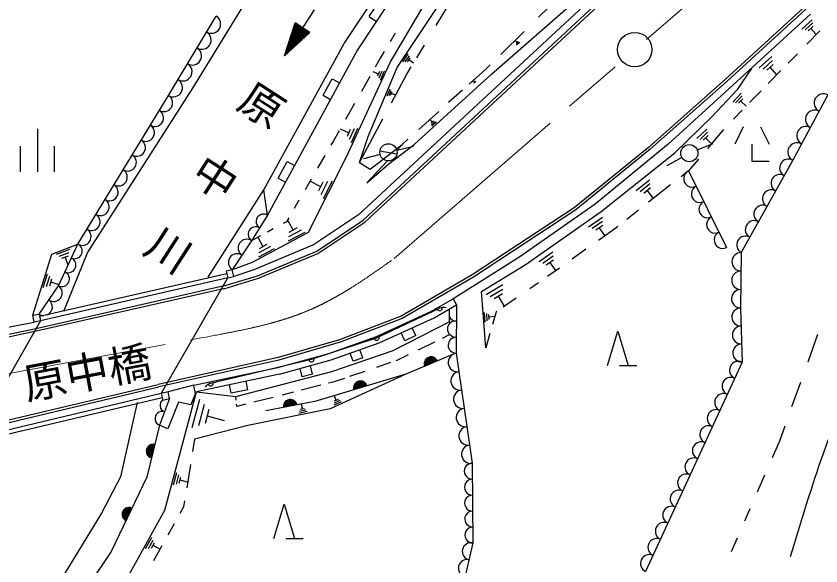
# Model space of a CAD drawing. Units: millimetres, scale not verified. Extents: x 40000 to 680000, y 20000 to 380000.
# Drawn here: x 234833 to 281606, y 244439 to 276359 of the extents above; entities that cross this region are included whole.
import ezdxf
from ezdxf.enums import TextEntityAlignment as Align

# ---------------------------------------------------------------- set-up
doc = ezdxf.new("R2010")
doc.units = ezdxf.units.MM
doc.header["$LTSCALE"] = 1000
doc.linetypes.add('CHAIN', pattern=[18.5, 12, -1.5, 3.5, -1.5])
for name, color, linetype, lineweight in [('M-BGD', 7, 'Continuous', 25), ('M-BMK', 2, 'CHAIN', 13), ('M-BMK-SRVR', 3, 'Continuous', 25), ('M-STR-HTXT', 7, 'Continuous', 13)]:
    doc.layers.add(name, color=color, linetype=linetype, lineweight=lineweight)
doc.layers.add('M-STR-STR1', color=1, linetype='Continuous')
doc.styles.add('@ＭＳ ゴシック', font='')
doc.styles.add('ＭＳ ゴシック', font='')
doc.styles.get('@ＭＳ ゴシック').set_extended_font_data('@MS Gothic')
doc.styles.get('ＭＳ ゴシック').set_extended_font_data('MS Gothic')

msp = doc.modelspace()

# ---------------------------------------------------------------- linework, layer by layer
at = {"layer": 'M-BGD'}
for p, q in [((281151, 289311), (254731, 264813)), ((255008, 264514), (281450, 289032)), ((255101, 264396), (281551, 288921)), ((253894, 274770), (259487, 283161)), ((260131, 282663), (254683, 274403)), ((256574, 273669), (261338, 281769)), ((256985, 273383), (262152, 281135)), ((245111, 272179), (248932, 278420)), ((262453, 272985), (268664, 278425)), ((259254, 275820), (260380, 277682)), ((265195, 276291), (266678, 277748)), ((255355, 276330), (255900, 277156)), ((252154, 276716), (250425, 274061)), ((280620, 276864), (276061, 272697)), ((280722, 276754), (276161, 272586)), ((280998, 276465), (276490, 272351)), ((243689, 271747), (246461, 276358)), ((250425, 274061), (251046, 275963)), ((251913, 275398), (251046, 275963)), ((255355, 276330), (255772, 276055)), ((280501, 275603), (281090, 276144)), ((280685, 275558), (281127, 275964)), ((251581, 275099), (250907, 275538)), ((251619, 275134), (250923, 275587)), ((251658, 275168), (250939, 275636)), ((251696, 275203), (250955, 275685)), ((251735, 275237), (250971, 275734)), ((251773, 275272), (250987, 275784)), ((251812, 275306), (251003, 275833)), ((251850, 275341), (251019, 275882)), ((251889, 275376), (251035, 275931)), ((281548, 275499), (280784, 274722)), ((280869, 275503), (281163, 275774)), ((281336, 275284), (281016, 275639)), ((250425, 274061), (251913, 275398)), ((251195, 274753), (250746, 275045)), ((251234, 274788), (250762, 275095)), ((251273, 274822), (250779, 275144)), ((251311, 274857), (250795, 275193)), ((251350, 274891), (250811, 275242)), ((251388, 274926), (250827, 275292)), ((251427, 274961), (250843, 275341)), ((251465, 274995), (250859, 275390)), ((251504, 275030), (250875, 275439)), ((251542, 275064), (250891, 275488)), ((256872, 275372), (256570, 274870)), ((263003, 274136), (264354, 275464)), ((249234, 266266), (253894, 274770)), ((250849, 274442), (250602, 274603)), ((250887, 274476), (250618, 274652)), ((250926, 274511), (250634, 274701)), ((250964, 274545), (250650, 274750)), ((251003, 274580), (250666, 274799)), ((251041, 274615), (250682, 274849)), ((251080, 274649), (250698, 274898)), ((251118, 274684), (250714, 274947)), ((251157, 274718), (250730, 274996)), ((258117, 273939), (258566, 274681)), ((263838, 274951), (263947, 274829)), ((263996, 274870), (263899, 274787)), ((264055, 274859), (263907, 274724)), ((264112, 274839), (263916, 274662)), ((254683, 274403), (249451, 264794)), ((250464, 274096), (250441, 274110)), ((250502, 274130), (250457, 274160)), ((250541, 274165), (250473, 274209)), ((250579, 274200), (250490, 274258)), ((250618, 274234), (250506, 274307)), ((250656, 274269), (250522, 274357)), ((250695, 274303), (250538, 274406)), ((250733, 274338), (250554, 274455)), ((250772, 274373), (250570, 274504)), ((250810, 274407), (250586, 274553)), ((256224, 274295), (256001, 273925)), ((257318, 273707), (257628, 274167)), ((280239, 274168), (279710, 273629)), ((254129, 268410), (256574, 273669)), ((256001, 273925), (255704, 273401)), ((257450, 273702), (257689, 274054)), ((257581, 273698), (257737, 273934)), ((257935, 273632), (257664, 273815)), ((278025, 273349), (278748, 274007)), ((278247, 273287), (278798, 273784)), ((255291, 269361), (256985, 273383)), ((256231, 273167), (255987, 272623)), ((257544, 272990), (257794, 273404)), ((262130, 273279), (261172, 272416)), ((262130, 273279), (262393, 273537)), ((276767, 272097), (277593, 273316)), ((278469, 273225), (278836, 273553)), ((279286, 273198), (278542, 272441)), ((279050, 272954), (278654, 273394)), ((252674, 271759), (253197, 272720)), ((253197, 272720), (253636, 272481)), ((255390, 272847), (254897, 271980)), ((255566, 273149), (255896, 273006)), ((255951, 273138), (255829, 272866)), ((256096, 273152), (255909, 272749)), ((256648, 271319), (257544, 272990)), ((257970, 268897), (262453, 272985)), ((276061, 272697), (271593, 268739)), ((261398, 272619), (261458, 272557)), ((261483, 272583), (261432, 272531)), ((261522, 272576), (261437, 272500)), ((261550, 272560), (261441, 272469)), ((276161, 272586), (271690, 268624)), ((276490, 272351), (274909, 270915)), ((238975, 262614), (245111, 272179)), ((252674, 271759), (253113, 271520)), ((256400, 271732), (256566, 272128)), ((256506, 271753), (256632, 272044)), ((256600, 271765), (256687, 271963)), ((256884, 271763), (256649, 271868)), ((260774, 272057), (259972, 271335)), ((275251, 270490), (276767, 272097)), ((276483, 271358), (276978, 271886)), ((278125, 272016), (277590, 271472)), ((282011, 271788), (279968, 267997)), ((238420, 263122), (243689, 271747)), ((254501, 271282), (253981, 270365)), ((276650, 271327), (277020, 271726)), ((276817, 271296), (277059, 271556)), ((277255, 271133), (276943, 271425)), ((277590, 271472), (277458, 271336)), ((259404, 270824), (258242, 269777)), ((274909, 270915), (272725, 268923)), ((277038, 270903), (276520, 270368)), ((254797, 267867), (256153, 270395)), ((258879, 270353), (259032, 270192)), ((273109, 268411), (275251, 270490)), ((259094, 270252), (258960, 270134)), ((259183, 270235), (258975, 270050)), ((259260, 270211), (258990, 269966)), ((277095, 269931), (276595, 268931)), ((278095, 269931), (278595, 268931)), ((236072, 269810), (236072, 267310)), ((253602, 269697), (253271, 269114)), ((253671, 269810), (254166, 269575)), ((254256, 269782), (254067, 269370)), ((254475, 269812), (254187, 269195)), ((254683, 269835), (254305, 269010)), ((274400, 269245), (274971, 269799)), ((274584, 269200), (275009, 269619)), ((274758, 269147), (275044, 269429)), ((275947, 269777), (275016, 268678)), ((253271, 269114), (253129, 268870)), ((254797, 267867), (255291, 269361)), ((257606, 269205), (257279, 268911)), ((274420, 268589), (275347, 268963)), ((275239, 268945), (274907, 269292)), ((235072, 268810), (235072, 267310)), ((237072, 267310), (237072, 268810)), ((255412, 267468), (257279, 268911)), ((255981, 268541), (256964, 268357)), ((256489, 267775), (257970, 268897)), ((257279, 268911), (256942, 268545)), ((256958, 268571), (257927, 268815)), ((271593, 268739), (267271, 265230)), ((271690, 268624), (267359, 265109)), ((272725, 268923), (268496, 265437)), ((277595, 268931), (277595, 267931)), ((254129, 268410), (251804, 263794)), ((252778, 268262), (252351, 267525)), ((255989, 268322), (255022, 268069)), ((268835, 265009), (273109, 268411)), ((273520, 268157), (272649, 267666)), ((274494, 268062), (273909, 267372)), ((250058, 266955), (250582, 267916)), ((250582, 267916), (251021, 267676)), ((254797, 267867), (255412, 267468)), ((256389, 267944), (255217, 266671)), ((255217, 266671), (256489, 267775)), ((279968, 267997), (276974, 262630)), ((277595, 267931), (278595, 267931)), ((273909, 267372), (273479, 267034)), ((273909, 267372), (276122, 262919)), ((250058, 266955), (250498, 266716)), ((251985, 266893), (251631, 266280)), ((251915, 266781), (252529, 266473)), ((252657, 266724), (252399, 266212)), ((252927, 266755), (252539, 265983)), ((253196, 266776), (252679, 265753)), ((270868, 266242), (271645, 266860)), ((271099, 266168), (271673, 266631)), ((246002, 261195), (249234, 266266)), ((249451, 264794), (249234, 266266)), ((271317, 266087), (271702, 266402)), ((271880, 265778), (271510, 266244)), ((272873, 266557), (271594, 265552)), ((251274, 265664), (251000, 265189)), ((267271, 265230), (261346, 261335)), ((268496, 265437), (264109, 262376)), ((249451, 264794), (248523, 263319)), ((254731, 264813), (252119, 263085)), ((267359, 265109), (261424, 261207)), ((264415, 261912), (268835, 265009)), ((271012, 265094), (270323, 264553)), ((250557, 264424), (250346, 264310)), ((250690, 264654), (250557, 264424)), ((250606, 264513), (250926, 263934)), ((252305, 262711), (255008, 264514)), ((252376, 262578), (255101, 264396)), ((268102, 264124), (268909, 264685)), ((268321, 264042), (268918, 264460)), ((249777, 264000), (249438, 263816)), ((251392, 263928), (250660, 263546)), ((251163, 264063), (250676, 263798)), ((268528, 263953), (268925, 264224)), ((269631, 264009), (268674, 263334)), ((269064, 263608), (268726, 264089)), ((269805, 264146), (269631, 264009)), ((249034, 263596), (248523, 263319)), ((251804, 263794), (248543, 262052)), ((248885, 263522), (249180, 262978)), ((251612, 263796), (250642, 263285)), ((236902, 262533), (238420, 263122)), ((237302, 260692), (238420, 263122)), ((248523, 263319), (247395, 261637)), ((252119, 263085), (248646, 261622)), ((249618, 262978), (248938, 262606)), ((249406, 263099), (248953, 262848)), ((235808, 258989), (236902, 262533)), ((237175, 262535), (237954, 262837)), ((237337, 262423), (237917, 262640)), ((237488, 262303), (237870, 262446)), ((237602, 259236), (238975, 262614)), ((248863, 261277), (252305, 262711)), ((248913, 261136), (252376, 262578)), ((249827, 262847), (248914, 262367)), ((265223, 262108), (266032, 262679)), ((265440, 262017), (266049, 262442)), ((267943, 262818), (267143, 262254)), ((276974, 262630), (276939, 259411)), ((237862, 261908), (237685, 262379)), ((248543, 262052), (247395, 261637)), ((264109, 262376), (261693, 260853)), ((265647, 261927), (266056, 262207)), ((266193, 261581), (265857, 262071)), ((247395, 261637), (247039, 261544)), ((247039, 261544), (247140, 261157)), ((247496, 261250), (247395, 261637)), ((248646, 261622), (247496, 261250)), ((261872, 260373), (264415, 261912)), ((266404, 261732), (265707, 261241)), ((247077, 261399), (236196, 258915)), ((247140, 261157), (236246, 258670)), ((236407, 260603), (236658, 261401)), ((236601, 260658), (236793, 261253)), ((236792, 260704), (236917, 261098)), ((243273, 254445), (247140, 261157)), ((246856, 260678), (248863, 261277)), ((246899, 260534), (248913, 261136)), ((247140, 261157), (247496, 261250)), ((261346, 261335), (257203, 258947)), ((261424, 261207), (257268, 258811)), ((246856, 260678), (236069, 258225)), ((246890, 260532), (236101, 258079)), ((236166, 259061), (237302, 260692)), ((237331, 260756), (236860, 260905)), ((261693, 260853), (260225, 259938)), ((262151, 260200), (263112, 260773)), ((265193, 260878), (264693, 260534)), ((262124, 257093), (261872, 260373)), ((262393, 260083), (263114, 260508)), ((262625, 259959), (263105, 260245)), ((263215, 259523), (262866, 260107)), ((258944, 259204), (260225, 259938)), ((259128, 258848), (260424, 259591)), ((260225, 259938), (260424, 259591)), ((260424, 259591), (260408, 256781)), ((263896, 259985), (263142, 259466)), ((255783, 257752), (258944, 259204)), ((255784, 257689), (259444, 259398)), ((259998, 259347), (260001, 258606)), ((262103, 258581), (262058, 259159)), ((262741, 259190), (262525, 258454)), ((262773, 259212), (262741, 259190)), ((276939, 259411), (277025, 256273)), ((236246, 258670), (232378, 251866)), ((235808, 258989), (236166, 259061)), ((235888, 258597), (235808, 258989)), ((236246, 258670), (235888, 258597)), ((236166, 259061), (236246, 258670)), ((257203, 258947), (253625, 257564)), ((257268, 258811), (253674, 257421)), ((255934, 257381), (259128, 258848)), ((262219, 258661), (262188, 259094)), ((262326, 258743), (262309, 259031)), ((262663, 258914), (262322, 258886)), ((223210, 256202), (235888, 258597)), ((236069, 258225), (226782, 256248)), ((256741, 256947), (260001, 258606)), ((258059, 257807), (257850, 258261)), ((236101, 258079), (226813, 256101)), ((253015, 256775), (255783, 257752)), ((257420, 257513), (257211, 257968)), ((258059, 257807), (257420, 257513)), ((260003, 257847), (259589, 257646)), ((262371, 257930), (262124, 257093)), ((269205, 256071), (269805, 258071)), ((269805, 258071), (270405, 256071)), ((280857, 256283), (281433, 257884)), ((253625, 257564), (250061, 256529)), ((253674, 257421), (250098, 256384)), ((251994, 256436), (255784, 257689)), ((253135, 256393), (255934, 257381)), ((259157, 257436), (258197, 256970)), ((253185, 255732), (256741, 256947)), ((254421, 256317), (254254, 256788)), ((254981, 256514), (254814, 256986)), ((250061, 256529), (243094, 254979)), ((250098, 256384), (243127, 254832)), ((246138, 255047), (251994, 256436)), ((250038, 255953), (253015, 256775)), ((250132, 255563), (253135, 256393)), ((254981, 256514), (254421, 256317)), ((256962, 256369), (256901, 256348)), ((257613, 256686), (256962, 256369)), ((260165, 256685), (257490, 255571)), ((260408, 256781), (261338, 250397)), ((245159, 254939), (250038, 255953)), ((251466, 255413), (251333, 255895)), ((252067, 255579), (251934, 256061)), ((256588, 256242), (255774, 255963)), ((269905, 256071), (270905, 256071)), ((277025, 256273), (271420, 244112)), ((250132, 255563), (245308, 254541)), ((247596, 254281), (253185, 255732)), ((252067, 255579), (251466, 255413)), ((257490, 255571), (252196, 253977)), ((257490, 255571), (253085, 253564)), ((255104, 255734), (254218, 255431)), ((229428, 251728), (243092, 254978)), ((245159, 254939), (243663, 254535)), ((247341, 254461), (247237, 254950)), ((248306, 254665), (248202, 255155)), ((252539, 254926), (251397, 254637)), ((253312, 255121), (252998, 255042)), ((253911, 255326), (253312, 255121)), ((279924, 253687), (280434, 255105)), ((229462, 251582), (243127, 254832)), ((243273, 254445), (232378, 251866)), ((243663, 254535), (243273, 254445)), ((243273, 254445), (243362, 254060)), ((243751, 254150), (243663, 254535)), ((244621, 251930), (245308, 254541)), ((245256, 254460), (244990, 253786)), ((245256, 254460), (245168, 254898)), ((245308, 254541), (247596, 254281)), ((248306, 254665), (247341, 254461)), ((250957, 254525), (250287, 254356)), ((243330, 254202), (232435, 251622)), ((243751, 254150), (243172, 252610)), ((243362, 254060), (243751, 254150)), ((245072, 252474), (245502, 254123)), ((247621, 254065), (247596, 254281)), ((249764, 254224), (248640, 253939)), ((252196, 253977), (249345, 253440)), ((253310, 254313), (253433, 254046)), ((253645, 254037), (253311, 253885)), ((253544, 254096), (253322, 253995)), ((241875, 253917), (240906, 249616)), ((244267, 253953), (243659, 252402)), ((244990, 253786), (244267, 253953)), ((245461, 252595), (245784, 253836)), ((245840, 252717), (246055, 253542)), ((247665, 253693), (247650, 253821)), ((248178, 253822), (247665, 253693)), ((253085, 253564), (248292, 252583)), ((251593, 253565), (251349, 253509)), ((251409, 253834), (251476, 253536)), ((253734, 253969), (253289, 253767)), ((246936, 252868), (245948, 253134)), ((251754, 253393), (251267, 253290)), ((251679, 253478), (251309, 253405)), ((243172, 252610), (242428, 249593)), ((243659, 252402), (243172, 252610)), ((248292, 252583), (245193, 251799)), ((279210, 251701), (279522, 252567)), ((243478, 247667), (244621, 251930)), ((245193, 251799), (245080, 251088)), ((278784, 250722), (279210, 251701)), ((244960, 250331), (244746, 248979)), ((261338, 250397), (261383, 245769)), ((243981, 249138), (244176, 249854)), ((240906, 249616), (239803, 247500)), ((242428, 249593), (240349, 245283)), ((244153, 249187), (244295, 249730)), ((244315, 249238), (244412, 249596)), ((244795, 249301), (244370, 249421)), ((277918, 248733), (278352, 249730)), ((244624, 248209), (244569, 247867)), ((249818, 246020), (250418, 248020)), ((250418, 248020), (251018, 246020)), ((239803, 247500), (237344, 243471)), ((239451, 240435), (243478, 247667)), ((244569, 247867), (244356, 247487)), ((277185, 247050), (277499, 247772)), ((244012, 246874), (243645, 246221)), ((242355, 245443), (242719, 246087)), ((276409, 245268), (276757, 246067)), ((242529, 245451), (242804, 245939)), ((242704, 245460), (242886, 245782)), ((243181, 245401), (242796, 245625)), ((243294, 245596), (242813, 244738)), ((250518, 246020), (251518, 246020)), ((261383, 245769), (260686, 242843)), ((240349, 245283), (232633, 233669))]:
    msp.add_line(p, q, dxfattribs=at)
for centre in [(256473, 268449), (273956, 268402)]:
    msp.add_circle(centre, 500, dxfattribs=at)
for centre, radius, start, end in [((246184, 275897), 538, 238.9832, 58.9832), ((245629, 274975), 538, 238.9832, 58.9832), ((245075, 274053), 538, 238.9832, 58.9832), ((244520, 273131), 538, 238.9832, 58.9832), ((243966, 272208), 538, 238.9832, 58.9832), ((281755, 271314), 538, 61.6877, 241.6877), ((243425, 271316), 505, 238.5809, 58.5809), ((242898, 270454), 505, 238.5809, 58.5809), ((281245, 270366), 538, 61.6877, 241.6877), ((242372, 269591), 505, 238.5809, 58.5809), ((280734, 269418), 538, 61.6877, 241.6877), ((241845, 268729), 505, 238.5809, 58.5809), ((280224, 268471), 538, 61.6877, 241.6877), ((241318, 267866), 505, 238.5809, 58.5809), ((279719, 267550), 512, 60.8429, 240.8429), ((240791, 267003), 505, 238.5809, 58.5809), ((274131, 266927), 497, 116.4261, 296.4261), ((279220, 266655), 512, 60.8429, 240.8429), ((240264, 266141), 505, 238.5809, 58.5809), ((274573, 266036), 497, 116.4261, 296.4261), ((278721, 265761), 512, 60.8429, 240.8429), ((239737, 265278), 505, 238.5809, 58.5809), ((275016, 265145), 497, 116.4261, 296.4261), ((278222, 264866), 512, 60.8429, 240.8429), ((239210, 264416), 505, 238.5809, 58.5809), ((249219, 264425), 436, 57.8197, 237.8197), ((275458, 264255), 497, 116.4261, 296.4261), ((277723, 263972), 512, 60.8429, 240.8429), ((238683, 263553), 505, 238.5809, 58.5809), ((248755, 263687), 436, 57.8197, 237.8197), ((275901, 263364), 497, 116.4261, 296.4261), ((248241, 262898), 506, 56.1497, 236.1497), ((277224, 263078), 512, 60.8429, 240.8429), ((238234, 262717), 446, 245.2928, 65.2928), ((247677, 262057), 506, 56.1497, 236.1497), ((276969, 262094), 536, 89.373, 269.373), ((237861, 261907), 446, 245.2928, 65.2928), ((237488, 261097), 446, 245.2928, 65.2928), ((276957, 261021), 536, 89.373, 269.373), ((237018, 260285), 497, 235.1495, 55.1495), ((276945, 259948), 536, 89.373, 269.373), ((236450, 259469), 497, 295.8113, 55.1495), ((259444, 259398), 150, 205.0181, 25.0181), ((259656, 258945), 500, 70.0181, 115.0181), ((276953, 258888), 523, 91.5669, 271.5669), ((236450, 259469), 497, 235.1495, 269.9086), ((260372, 258193), 468, 89.671, 269.671), ((260421, 259123), 468, 205.8712, 269.671), ((276982, 257842), 523, 91.5669, 271.5669), ((255784, 257689), 150, 198.2995, 25.0181), ((260411, 257249), 468, 89.671, 269.671), ((277011, 256796), 523, 91.5669, 271.5669), ((251994, 256436), 150, 193.3413, 18.2995), ((258949, 256176), 400, 22.5194, 202.5194), ((258949, 256176), 400, 22.5194, 202.5194), ((258949, 256176), 350, 22.5194, 202.5194), ((258949, 256176), 300, 22.5194, 202.5194), ((258949, 256176), 250, 22.5194, 202.5194), ((258949, 256176), 200, 22.5194, 202.5194), ((258949, 256176), 150, 22.5194, 202.5194), ((260485, 256249), 538, 98.2886, 278.2886), ((276809, 255805), 515, 65.2532, 245.2532), ((258949, 256176), 100, 22.5194, 202.5194), ((258949, 256176), 50, 22.5194, 202.5194), ((260640, 255185), 538, 98.2886, 278.2886), ((276378, 254870), 515, 65.2532, 245.2532), ((246253, 254561), 500, 103.3413, 148.3413), ((246138, 255047), 150, 193.3413, 13.3413), ((254843, 254774), 400, 16.7556, 196.7556), ((254843, 254774), 400, 16.7556, 196.7556), ((254843, 254774), 350, 16.7556, 196.7556), ((254843, 254774), 300, 16.7556, 196.7556), ((254843, 254774), 250, 16.7556, 196.7556), ((254843, 254774), 200, 16.7556, 196.7556), ((254843, 254774), 150, 16.7556, 196.7556), ((254843, 254774), 100, 16.7556, 196.7556), ((254843, 254774), 50, 16.7556, 196.7556), ((260795, 254121), 538, 98.2886, 278.2886), ((275947, 253934), 515, 65.2532, 245.2532), ((243607, 253765), 411, 127.7918, 249.3846), ((250771, 253709), 400, 10.6626, 190.6627), ((250771, 253709), 400, 10.6626, 190.6627), ((250771, 253709), 350, 10.6626, 190.6627), ((250771, 253709), 300, 10.6626, 190.6627), ((250771, 253709), 250, 10.6626, 190.6627), ((250771, 253709), 200, 10.6626, 190.6627), ((250771, 253709), 150, 10.6626, 190.6627), ((250771, 253709), 100, 10.6626, 190.6627), ((250771, 253709), 50, 10.6626, 190.6627), ((260950, 253057), 538, 98.2886, 278.2886), ((275516, 252999), 515, 65.2532, 245.2532), ((243317, 252995), 411, 69.3846, 249.3846), ((275085, 252063), 515, 65.2532, 245.2532), ((261105, 251993), 538, 98.2886, 278.2886), ((274654, 251128), 515, 65.2532, 245.2532), ((242800, 251102), 400, 76.1433, 256.1433), ((242800, 251102), 400, 76.1433, 256.1433), ((242800, 251102), 350, 76.1433, 256.1433), ((242800, 251102), 300, 76.1433, 256.1433), ((242800, 251102), 250, 76.1433, 256.1433), ((242800, 251102), 200, 76.1433, 256.1433), ((242800, 251102), 150, 76.1433, 256.1433), ((242800, 251102), 100, 76.1433, 256.1433), ((261260, 250929), 538, 98.2886, 278.2886), ((242800, 251102), 50, 76.1433, 256.1433), ((274222, 250192), 515, 65.2532, 245.2532), ((261342, 249935), 463, 90.5649, 270.565), ((273791, 249257), 515, 65.2532, 245.2532), ((261351, 249009), 463, 90.5649, 270.565), ((273360, 248322), 515, 65.2532, 245.2532), ((261361, 248083), 463, 90.5649, 270.565), ((272929, 247386), 515, 65.2532, 245.2532), ((241389, 247438), 400, 64.2495, 244.2495), ((241389, 247438), 400, 64.2495, 244.2495), ((241389, 247438), 350, 64.2495, 244.2495), ((241389, 247438), 300, 64.2495, 244.2495), ((241389, 247438), 250, 64.2495, 244.2495), ((241389, 247438), 200, 64.2495, 244.2495), ((241389, 247438), 150, 64.2495, 244.2495), ((241389, 247438), 100, 64.2495, 244.2495), ((241389, 247438), 50, 64.2495, 244.2495), ((261370, 247158), 463, 90.5649, 270.565), ((272498, 246451), 515, 65.2532, 245.2532), ((261379, 246232), 463, 90.5649, 270.565), ((272066, 245515), 515, 65.2532, 245.2532), ((261267, 245282), 501, 76.6013, 256.6013), ((271635, 244580), 515, 65.2532, 245.2532), ((261035, 244306), 501, 76.6013, 256.6013)]:
    msp.add_arc(centre, radius, start, end, dxfattribs=at)
msp.add_open_spline([(288250, 266476), (287290, 265053), (286330, 263630), (285640, 262086), (284908, 260448), (284479, 258672), (283927, 256948), (283283, 254935), (282470, 252992), (281758, 251011), (281043, 249019), (280430, 246990), (279817, 244960)], degree=3, knots=[0, 0, 0, 0, 1, 1, 1, 2, 2, 2, 3, 3, 3, 4, 4, 4, 4], dxfattribs=at)
at = {"layer": 'M-BMK'}
for p, q in [((271467, 274996), (290282, 291310)), ((256798, 262277), (270080, 273793)), ((195311, 248381), (245687, 257694))]:
    msp.add_line(p, q, dxfattribs=at)
msp.add_open_spline([(245687, 257694), (246641, 257869), (247595, 258045), (248544, 258260), (249650, 258511), (250749, 258818), (251787, 259253), (253579, 260004), (255189, 261141), (256798, 262277)], degree=3, knots=[0, 0, 0, 0, 1, 1, 1, 2, 2, 2, 3, 3, 3, 3], dxfattribs=at)
at = {"layer": 'M-BMK-SRVR'}
msp.add_circle((270788, 274414), 1000, dxfattribs=at)

# ---------------------------------------------------------------- texts
at = {"layer": 'M-STR-HTXT', "style": '@ＭＳ ゴシック'}
msp.add_text('原\u3000中\u3000川', height=1833, rotation=237.166, dxfattribs=at).set_placement((241772, 262566), align=Align.BOTTOM_RIGHT)
at = {"layer": 'M-STR-STR1', "style": 'ＭＳ ゴシック'}
msp.add_text('原中橋', height=1833, rotation=10.713, dxfattribs=at).set_placement((235544, 253532), align=Align.BOTTOM_LEFT)

doc.saveas('drawing.dxf')
